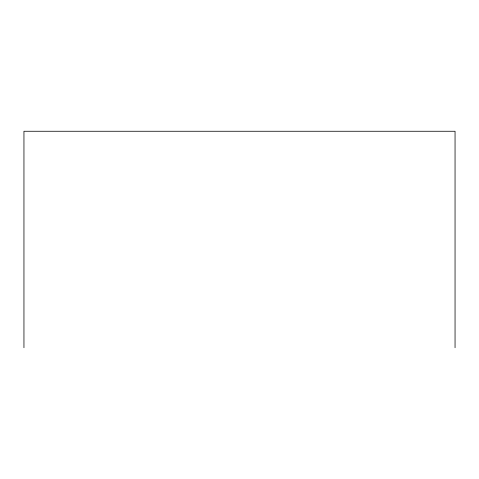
<?xml version="1.0" encoding="UTF-8"?>
<svg xmlns="http://www.w3.org/2000/svg" width="479" height="479" viewBox="0 0 479 479"><rect width="100%" height="100%" fill="white"/><g stroke="black" fill="none" stroke-linecap="round" stroke-linejoin="round"><path stroke-width="0.72" d="M455.05 347.736L455.05 131.264L23.95 131.264L23.95 347.736"/></g></svg>
